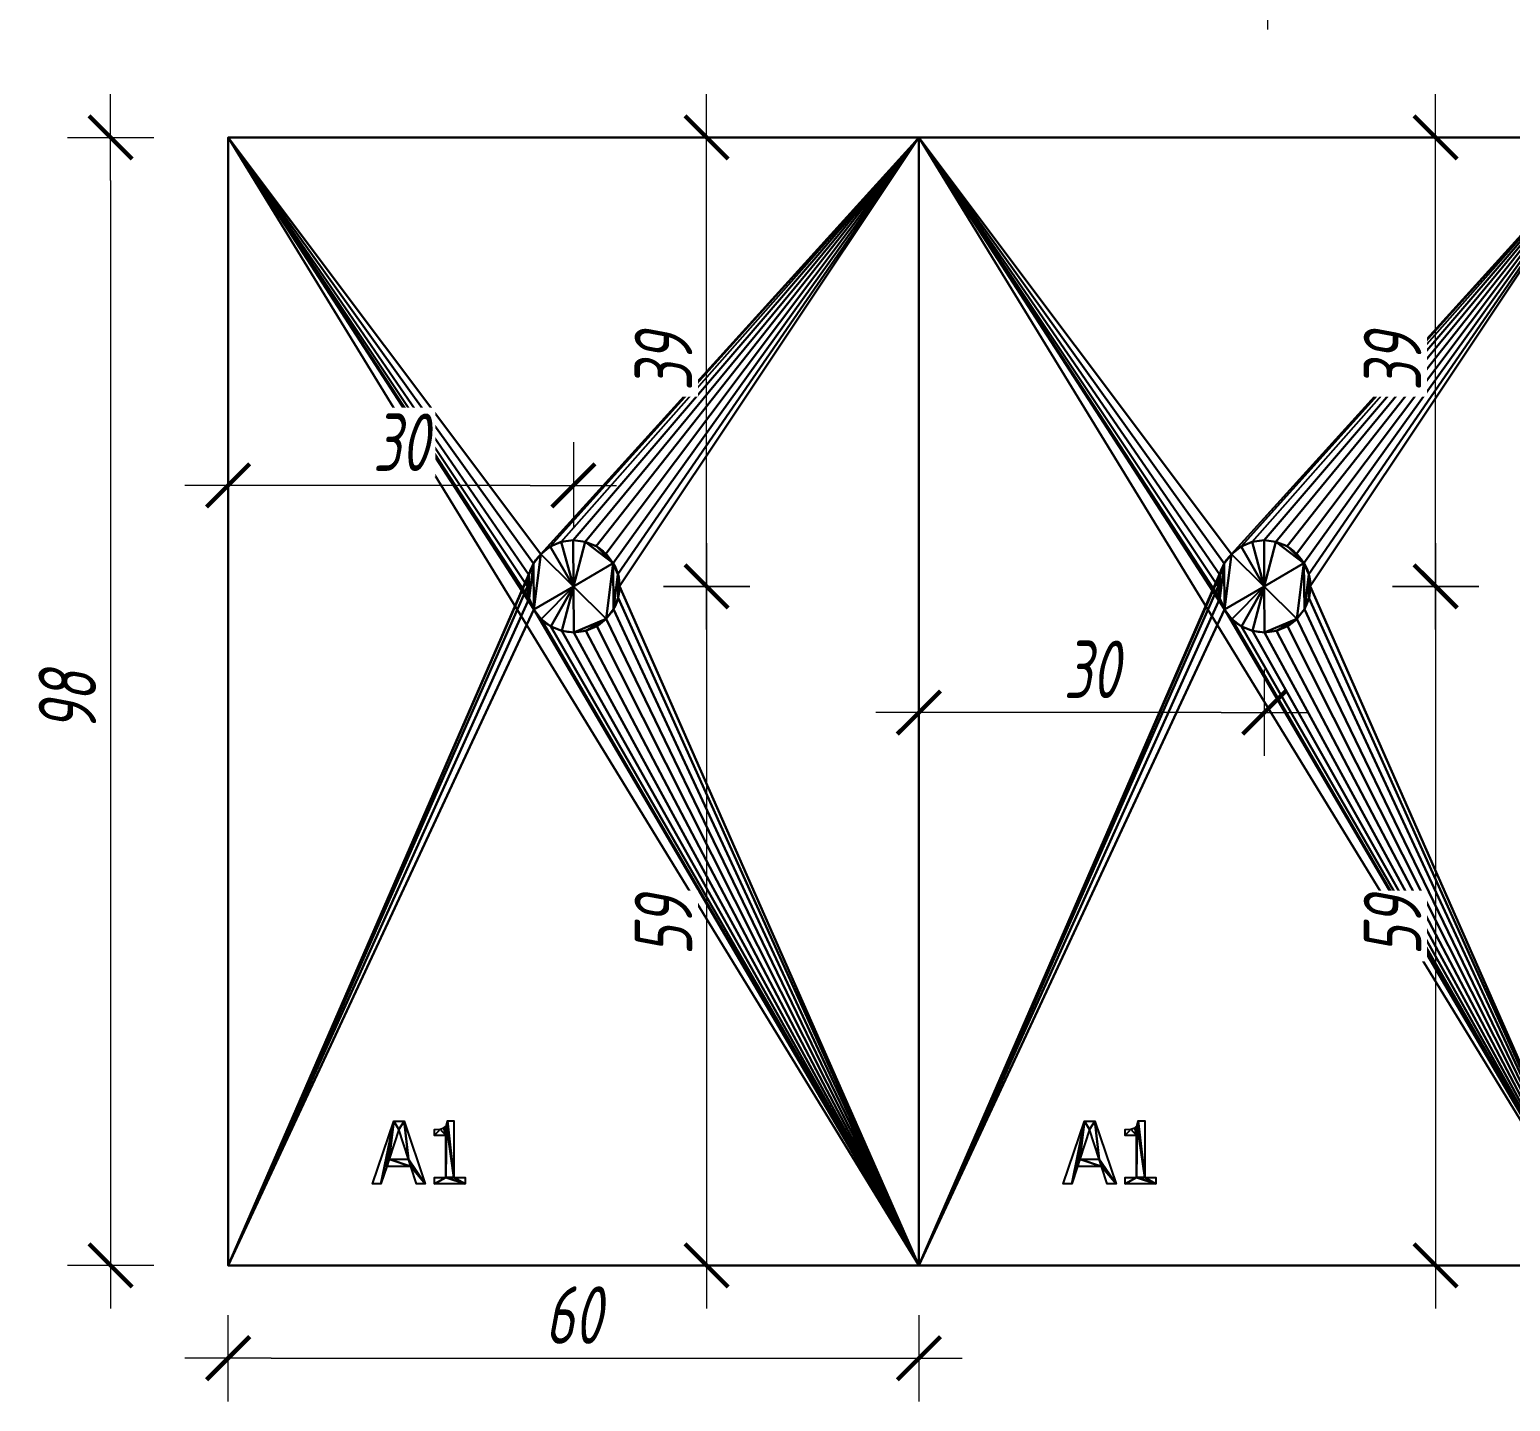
# Model space of a CAD drawing. Header units: millimetres. Extents: x -1744 to 115246, y -1744 to 70845.
# Drawn here: x 114182.9 to 114311.5, y 70539.1 to 70658.3 of the extents above; entities that cross this region are included whole.
import ezdxf

# ---------------------------------------------------------------- set-up
doc = ezdxf.new("R2010")
doc.units = ezdxf.units.MM
doc.header["$LTSCALE"] = 400
doc.layers.get('0').update_dxf_attribs({"lineweight": 0})
doc.layers.get('Defpoints').update_dxf_attribs({"lineweight": 0})
doc.layers.add('widok', color=3, linetype='Continuous', lineweight=25)
doc.layers.add('wymiary', color=9, linetype='Continuous', lineweight=0)
doc.styles.add('0.7', font='isocpeui.ttf', dxfattribs={"width": 0.7})
doc.dimstyles.new('1do1_MadziCAD', dxfattribs={"dimscale": 2.5, "dimtxt": 2, "dimasz": 1.5, "dimexe": 1.5, "dimexo": 1, "dimgap": 0.5, "dimtad": 1, "dimdec": 1, "dimrnd": 0.1, "dimzin": 12, "dimtxsty": '0.7', "dimblk": 'MadziCAD_znacznik', "dimcen": 2, "dimdle": 1.5, "dimse1": 1, "dimse2": 1, "dimclrd": 256, "dimclre": 256, "dimclrt": 2, "dimadec": 1, "dimazin": 3, "dimtfac": 1, "dimtdec": 1, "dimtix": 1, "dimtmove": 2, "dimatfit": 3, "dimldrblk": 'MadziCAD_strzalka_linii_odniesienia', "dimfxl": 0, "dimtvp": 1, "dimtolj": 1, "dimtzin": 0, "dimlwd": -1, "dimlwe": 25, "dimarcsym": 0})

# ---------------------------------------------------------------- blocks, each defined once
blk = doc.blocks.new('A1_2')
for p, q in [((-0.16, 0, 0.12), (7.85, 23.77, 0.12)), ((7.85, 23.77, 0.12), (11.75, 23.77, 0.12)), ((11.75, 23.77, 0.12), (19.76, 0, 0.12)), ((28.11, 23.85, 0.12), (30.59, 23.85, 0.12)), ((30.59, 23.85, 0.12), (30.59, 2.43, 0.12)), ((9.72, 20.55, 0.12), (6.07, 9.34, 0.12)), ((13.39, 9.34, 0.12), (9.72, 20.55, 0.12)), ((23.21, 18.36, 0.12), (23.21, 20.53, 0.12)), ((27.52, 18.36, 0.12), (23.21, 18.36, 0.12)), ((27.52, 2.43, 0.12), (27.52, 18.36, 0.12)), ((5.19, 6.64, 0.12), (3.03, 0, 0.12)), ((14.27, 6.64, 0.12), (5.19, 6.64, 0.12)), ((6.07, 9.34, 0.12), (13.39, 9.34, 0.12)), ((16.43, 0, 0.12), (14.27, 6.64, 0.12)), ((3.03, 0, 0.12), (-0.16, 0, 0.12)), ((19.76, 0, 0.12), (16.43, 0, 0.12)), ((23.21, 0, 0.12), (23.21, 2.43, 0.12)), ((23.21, 2.43, 0.12), (27.52, 2.43, 0.12)), ((34.8, 0, 0.12), (23.21, 0, 0.12)), ((30.59, 2.43, 0.12), (34.8, 2.43, 0.12)), ((34.8, 2.43, 0.12), (34.8, 0, 0.12))]:
    blk.add_line(p, q)
for points in [[(27.33, 21.65, 0.12), (27.72, 22.23, 0.12), (28.11, 23.85, 0.12)], [(23.21, 20.53, 0.12), (25.33, 20.7, 0.12), (26.81, 21.22, 0.12), (27.33, 21.65, 0.12)]]:
    blk.add_polyline3d(points)
mesh = blk.add_polyface()
corners = [(7.85, 23.77, 0.12), (3.03, 0, 0.12), (-0.16, 0, 0.12), (5.19, 6.64, 0.12), (6.07, 9.34, 0.12), (9.72, 20.55, 0.12), (11.75, 23.77, 0.12), (13.39, 9.34, 0.12), (19.76, 0, 0.12), (14.27, 6.64, 0.12), (16.43, 0, 0.12)]
mesh.append_faces([[corners[k] for k in face] for face in [(0, 1, 2), (9, 8, 10)]], dxfattribs={"vtx0": -1})
mesh.append_faces([[corners[k] for k in face] for face in [(1, 0, 3), (4, 0, 5), (5, 6, 7)]], dxfattribs={"vtx0": -1, "vtx1": -1})
mesh.append_faces([[corners[k] for k in face] for face in [(3, 0, 4), (7, 8, 9)]], dxfattribs={"vtx0": -1, "vtx1": -1, "vtx2": -1})
mesh.append_faces([[corners[k] for k in face] for face in [(5, 0, 6), (7, 6, 8), (4, 9, 3), (9, 4, 7)]], dxfattribs={"vtx0": -1, "vtx2": -1})
mesh = blk.add_polyface()
corners = [(25.33, 20.7, 0.12), (23.21, 18.36, 0.12), (23.21, 20.53, 0.12), (27.52, 18.36, 0.12), (26.81, 21.22, 0.12), (27.33, 21.65, 0.12), (27.72, 22.23, 0.12), (27.52, 2.43, 0.12), (23.21, 0, 0.12), (23.21, 2.43, 0.12), (34.8, 0, 0.12), (30.59, 2.43, 0.12), (28.11, 23.85, 0.12), (30.59, 23.85, 0.12), (34.8, 2.43, 0.12)]
mesh.append_faces([[corners[k] for k in face] for face in [(0, 1, 2), (7, 8, 9), (11, 12, 13), (10, 11, 14)]], dxfattribs={"vtx0": -1})
mesh.append_faces([[corners[k] for k in face] for face in [(1, 0, 3), (3, 6, 7), (8, 7, 10)]], dxfattribs={"vtx0": -1, "vtx1": -1})
mesh.append_faces([[corners[k] for k in face] for face in [(10, 7, 11), (11, 7, 6)]], dxfattribs={"vtx0": -1, "vtx1": -1, "vtx2": -1})
mesh.append_faces([[corners[k] for k in face] for face in [(3, 0, 4), (3, 4, 5), (3, 5, 6), (11, 6, 12)]], dxfattribs={"vtx0": -1, "vtx2": -1})
blk = doc.blocks.new('Component_94')
for p, q in [((60, 83), (0, 83)), ((0, 83), (0, -15)), ((0, 83, 18), (0, -15, 18)), ((0, 83, 18), (0, 83)), ((60, 83, 18), (0, 83, 18)), ((27.16, 46.81, 18), (30, 44, 18)), ((27.16, 46.81), (30, 44)), ((33.45, 46.02, 18), (30, 44, 18)), ((33.45, 46.02), (30, 44)), ((30, 44, 18), (26.55, 41.98, 18)), ((30, 44), (26.55, 41.98)), ((30, 44, 18), (32.84, 41.19, 18)), ((30, 44), (32.84, 41.19))]:
    blk.add_line(p, q)
at = {"color": 31, "true_color": 0xf0c37a}
for p, q in [((60, -15), (60, 83)), ((60, 83, 18), (60, 83)), ((60, -15, 18), (60, 83, 18)), ((0, -15, 18), (60, -15, 18)), ((0, -15, 18), (0, -15)), ((0, -15), (60, -15)), ((60, -15, 18), (60, -15))]:
    blk.add_line(p, q, dxfattribs=at)
at = {"extrusion": (5.61591e-17, 5.72497e-18, -1)}
for centre in [(-30, 44, -18), (-30, 44)]:
    blk.add_arc(centre, 4, 44.6656, 149.6656, dxfattribs=at)
at = {"extrusion": (1.11706e-16, 6.00645e-17, -1)}
for centre in [(-30, 44, -18), (-30, 44)]:
    blk.add_arc(centre, 4, 329.6656, 44.6656, dxfattribs=at)
at = {"extrusion": (1.21224e-16, 4.37982e-17, -1)}
for centre in [(-30, 44, -18), (-30, 44)]:
    blk.add_arc(centre, 4, 149.6656, 224.6656, dxfattribs=at)
at = {"extrusion": (1.07347e-16, 5.75141e-17, -1)}
for centre in [(-30, 44, -18), (-30, 44)]:
    blk.add_arc(centre, 4, 224.6656, 329.6656, dxfattribs=at)
at = {"xscale": 0.23, "yscale": 0.23, "rotation": 360}
blk.add_blockref('A1_2', (12.58, -7.92, 18), dxfattribs=at)
mesh = blk.add_polyface()
corners = [(60, -15, 18), (0, 83, 18), (0, -15, 18), (26.55, 41.98, 18), (26.14, 42.94, 18), (26, 43.98, 18), (27.19, 41.16, 18), (28.02, 40.52, 18), (28.99, 40.13, 18), (30.02, 40, 18), (31.06, 40.14, 18), (32.02, 40.55, 18), (32.84, 41.19, 18), (33.48, 42.02, 18), (33.87, 42.99, 18), (34, 44.02, 18), (27.16, 46.81, 18), (60, 83, 18), (26.52, 45.98, 18), (26.13, 45.01, 18), (27.98, 47.45, 18), (28.94, 47.86, 18), (29.98, 48, 18), (31.01, 47.87, 18), (31.98, 47.48, 18), (32.81, 46.84, 18), (33.45, 46.02, 18), (33.86, 45.06, 18)]
mesh.append_faces([[corners[k] for k in face] for face in [(0, 1, 2)]], dxfattribs={"vtx0": -1})
mesh.append_faces([[corners[k] for k in face] for face in [(3, 0, 6), (6, 0, 7), (7, 0, 8), (8, 0, 9), (9, 0, 10), (10, 0, 11), (11, 0, 12), (12, 0, 13), (13, 0, 14), (14, 0, 15), (1, 16, 17), (16, 1, 18), (18, 1, 19), (19, 1, 5), (17, 15, 0)]], dxfattribs={"vtx0": -1, "vtx1": -1})
mesh.append_faces([[corners[k] for k in face] for face in [(1, 0, 3)]], dxfattribs={"vtx0": -1, "vtx1": -1, "vtx2": -1})
mesh.append_faces([[corners[k] for k in face] for face in [(1, 3, 4), (1, 4, 5), (17, 16, 20), (17, 20, 21), (17, 21, 22), (17, 22, 23), (17, 23, 24), (17, 24, 25), (17, 25, 26), (17, 26, 27), (17, 27, 15)]], dxfattribs={"vtx0": -1, "vtx2": -1})
mesh = blk.add_polyface()
corners = [(0, 83, 18), (60, 83), (0, 83), (60, 83, 18)]
mesh.append_faces([[corners[k] for k in face] for face in [(0, 1, 2), (1, 0, 3)]], dxfattribs={"vtx0": -1})
mesh = blk.add_polyface()
corners = [(0, 83, 18), (0, -15), (0, -15, 18), (0, 83)]
mesh.append_faces([[corners[k] for k in face] for face in [(0, 1, 2), (1, 0, 3)]], dxfattribs={"vtx0": -1})
mesh = blk.add_polyface()
corners = [(0, 83), (26.52, 45.98), (0, -15), (27.16, 46.81), (60, 83), (26.13, 45.01), (26, 43.98), (27.98, 47.45), (28.94, 47.86), (29.98, 48), (31.01, 47.87), (31.98, 47.48), (32.81, 46.84), (33.45, 46.02), (33.86, 45.06), (34, 44.02), (26.55, 41.98), (60, -15), (26.14, 42.94), (27.19, 41.16), (28.02, 40.52), (28.99, 40.13), (30.02, 40), (31.06, 40.14), (32.02, 40.55), (32.84, 41.19), (33.48, 42.02), (33.87, 42.99)]
mesh.append_faces([[corners[k] for k in face] for face in [(0, 1, 2), (1, 0, 3), (3, 4, 7), (7, 4, 8), (8, 4, 9), (9, 4, 10), (10, 4, 11), (11, 4, 12), (12, 4, 13), (13, 4, 14), (14, 4, 15), (2, 16, 17), (16, 2, 18), (18, 2, 6), (17, 15, 4)]], dxfattribs={"vtx0": -1, "vtx1": -1})
mesh.append_faces([[corners[k] for k in face] for face in [(3, 0, 4), (2, 1, 5), (2, 5, 6), (17, 16, 19), (17, 19, 20), (17, 20, 21), (17, 21, 22), (17, 22, 23), (17, 23, 24), (17, 24, 25), (17, 25, 26), (17, 26, 27), (17, 27, 15)]], dxfattribs={"vtx0": -1, "vtx2": -1})
at = {"color": 31, "true_color": 0xf0c37a}
mesh = blk.add_polyface(dxfattribs=at)
corners = [(60, 83), (60, -15, 18), (60, -15), (60, 83, 18)]
mesh.append_faces([[corners[k] for k in face] for face in [(0, 1, 2), (1, 0, 3)]], dxfattribs={"vtx0": -1, "color": 31})
mesh = blk.add_polyface(dxfattribs=at)
corners = [(30, 44, 18), (27.98, 47.45, 18), (27.16, 46.81, 18), (28.94, 47.86, 18), (29.98, 48, 18), (31.01, 47.87, 18), (33.45, 46.02, 18), (31.98, 47.48, 18), (32.81, 46.84, 18)]
mesh.append_faces([[corners[k] for k in face] for face in [(0, 1, 2), (7, 6, 8)]], dxfattribs={"vtx0": -1, "color": 31})
mesh.append_faces([[corners[k] for k in face] for face in [(1, 0, 3), (3, 0, 4), (4, 0, 5), (5, 6, 7)]], dxfattribs={"vtx0": -1, "vtx1": -1, "color": 31})
mesh.append_faces([[corners[k] for k in face] for face in [(5, 0, 6)]], dxfattribs={"vtx0": -1, "vtx2": -1, "color": 31})
mesh = blk.add_polyface(dxfattribs=at)
corners = [(30, 44), (27.98, 47.45), (27.16, 46.81), (28.94, 47.86), (29.98, 48), (31.01, 47.87), (33.45, 46.02), (31.98, 47.48), (32.81, 46.84)]
mesh.append_faces([[corners[k] for k in face] for face in [(0, 1, 2), (7, 6, 8)]], dxfattribs={"vtx0": -1, "color": 31})
mesh.append_faces([[corners[k] for k in face] for face in [(1, 0, 3), (3, 0, 4), (4, 0, 5), (5, 6, 7)]], dxfattribs={"vtx0": -1, "vtx1": -1, "color": 31})
mesh.append_faces([[corners[k] for k in face] for face in [(5, 0, 6)]], dxfattribs={"vtx0": -1, "vtx2": -1, "color": 31})
mesh = blk.add_polyface(dxfattribs=at)
corners = [(26.14, 42.94, 18), (26.13, 45.01, 18), (26, 43.98, 18), (26.52, 45.98, 18), (26.55, 41.98, 18), (27.16, 46.81, 18), (30, 44, 18)]
mesh.append_faces([[corners[k] for k in face] for face in [(0, 1, 2), (5, 4, 6)]], dxfattribs={"vtx0": -1, "color": 31})
mesh.append_faces([[corners[k] for k in face] for face in [(1, 0, 3), (3, 4, 5)]], dxfattribs={"vtx0": -1, "vtx1": -1, "color": 31})
mesh.append_faces([[corners[k] for k in face] for face in [(3, 0, 4)]], dxfattribs={"vtx0": -1, "vtx2": -1, "color": 31})
mesh = blk.add_polyface(dxfattribs=at)
corners = [(26.14, 42.94), (26.13, 45.01), (26, 43.98), (26.52, 45.98), (26.55, 41.98), (27.16, 46.81), (30, 44)]
mesh.append_faces([[corners[k] for k in face] for face in [(0, 1, 2), (5, 4, 6)]], dxfattribs={"vtx0": -1, "color": 31})
mesh.append_faces([[corners[k] for k in face] for face in [(1, 0, 3), (3, 4, 5)]], dxfattribs={"vtx0": -1, "vtx1": -1, "color": 31})
mesh.append_faces([[corners[k] for k in face] for face in [(3, 0, 4)]], dxfattribs={"vtx0": -1, "vtx2": -1, "color": 31})
mesh = blk.add_polyface(dxfattribs=at)
corners = [(32.84, 41.19, 18), (33.45, 46.02, 18), (30, 44, 18), (33.48, 42.02, 18), (33.86, 45.06, 18), (33.87, 42.99, 18), (34, 44.02, 18)]
mesh.append_faces([[corners[k] for k in face] for face in [(0, 1, 2), (4, 5, 6)]], dxfattribs={"vtx0": -1, "color": 31})
mesh.append_faces([[corners[k] for k in face] for face in [(1, 3, 4)]], dxfattribs={"vtx0": -1, "vtx1": -1, "color": 31})
mesh.append_faces([[corners[k] for k in face] for face in [(1, 0, 3), (4, 3, 5)]], dxfattribs={"vtx0": -1, "vtx2": -1, "color": 31})
mesh = blk.add_polyface(dxfattribs=at)
corners = [(32.84, 41.19), (33.45, 46.02), (30, 44), (33.48, 42.02), (33.86, 45.06), (33.87, 42.99), (34, 44.02)]
mesh.append_faces([[corners[k] for k in face] for face in [(0, 1, 2), (4, 5, 6)]], dxfattribs={"vtx0": -1, "color": 31})
mesh.append_faces([[corners[k] for k in face] for face in [(1, 3, 4)]], dxfattribs={"vtx0": -1, "vtx1": -1, "color": 31})
mesh.append_faces([[corners[k] for k in face] for face in [(1, 0, 3), (4, 3, 5)]], dxfattribs={"vtx0": -1, "vtx2": -1, "color": 31})
mesh = blk.add_polyface(dxfattribs=at)
corners = [(27.19, 41.16, 18), (30, 44, 18), (26.55, 41.98, 18), (28.02, 40.52, 18), (28.99, 40.13, 18), (30.02, 40, 18), (32.84, 41.19, 18), (31.06, 40.14, 18), (32.02, 40.55, 18)]
mesh.append_faces([[corners[k] for k in face] for face in [(0, 1, 2), (6, 7, 8)]], dxfattribs={"vtx0": -1, "color": 31})
mesh.append_faces([[corners[k] for k in face] for face in [(1, 5, 6)]], dxfattribs={"vtx0": -1, "vtx1": -1, "color": 31})
mesh.append_faces([[corners[k] for k in face] for face in [(1, 0, 3), (1, 3, 4), (1, 4, 5), (6, 5, 7)]], dxfattribs={"vtx0": -1, "vtx2": -1, "color": 31})
mesh = blk.add_polyface(dxfattribs=at)
corners = [(27.19, 41.16), (30, 44), (26.55, 41.98), (28.02, 40.52), (28.99, 40.13), (30.02, 40), (32.84, 41.19), (31.06, 40.14), (32.02, 40.55)]
mesh.append_faces([[corners[k] for k in face] for face in [(0, 1, 2), (6, 7, 8)]], dxfattribs={"vtx0": -1, "color": 31})
mesh.append_faces([[corners[k] for k in face] for face in [(1, 5, 6)]], dxfattribs={"vtx0": -1, "vtx1": -1, "color": 31})
mesh.append_faces([[corners[k] for k in face] for face in [(1, 0, 3), (1, 3, 4), (1, 4, 5), (6, 5, 7)]], dxfattribs={"vtx0": -1, "vtx2": -1, "color": 31})
mesh = blk.add_polyface(dxfattribs=at)
corners = [(60, -15, 18), (0, -15), (60, -15), (0, -15, 18)]
mesh.append_faces([[corners[k] for k in face] for face in [(0, 1, 2), (1, 0, 3)]], dxfattribs={"vtx0": -1, "color": 31})
blk = doc.blocks.new('Component_92')
for p, q in [((0, 0, 30), (0, 0)), ((0, 0, 87.4), (0, 0, 30))]:
    blk.add_line(p, q)
blk = doc.blocks.new('Component_95')
blk.add_blockref('Component_92', (29.92, 106.6))
blk = doc.blocks.new('MadziCAD_znacznik')
for p, q in [((0, 1), (0, -1)), ((-1, 0), (1, 0))]:
    blk.add_line(p, q)
at = {"const_width": 0.1}
blk.add_lwpolyline([(0.5, 0.5), (-0.5, -0.5)], dxfattribs=at)
blk = doc.blocks.new('*D39')
at = {"layer": 'Defpoints', "color": 0}
for p in [(114200.13, 70550.88, -2964.71), (114260.13, 70550.88, -2982.71), (114260.13, 70542.82)]:
    blk.add_point(p, dxfattribs=at)
at = {"layer": 'wymiary'}
blk.add_line((114203.88, 70542.82), (114256.38, 70542.82), dxfattribs=at)
at = {"layer": 'wymiary', "xscale": 3.75, "yscale": 3.75, "zscale": 3.75, "rotation": 180}
blk.add_blockref('MadziCAD_znacznik', (114200.13, 70542.82), dxfattribs=at)
at = {"layer": 'wymiary', "xscale": 3.75, "yscale": 3.75, "zscale": 3.75}
blk.add_blockref('MadziCAD_znacznik', (114260.13, 70542.82), dxfattribs=at)
at = {"layer": 'wymiary', "color": 2, "insert": (114230.13, 70546.57), "char_height": 5, "attachment_point": 5, "style": '0.7', "bg_fill": 3, "box_fill_scale": 1.1, "bg_fill_color": 256, "bg_fill_true_color": 13158600, "bg_fill_transparency": 3593068}
blk.add_mtext('\\A1;60', dxfattribs=at)
blk = doc.blocks.new('MadziCAD_strzalka_linii_odniesienia')
blk.add_solid([(-2, 0.333333), (0, 0), (-2, -0.333333)])
blk = doc.blocks.new('*D40')
at = {"layer": 'Defpoints', "color": 0}
for p in [(114200.13, 70648.88, -2964.71), (114189.92, 70550.88), (114200.13, 70550.88, -2964.71)]:
    blk.add_point(p, dxfattribs=at)
at = {"layer": 'wymiary'}
blk.add_line((114189.92, 70645.13), (114189.92, 70554.63), dxfattribs=at)
at = {"layer": 'wymiary', "xscale": 3.75, "yscale": 3.75, "zscale": 3.75}
for p, rotation in [((114189.92, 70648.88), 90), ((114189.92, 70550.88), 270)]:
    blk.add_blockref('MadziCAD_znacznik', p, dxfattribs=dict(at, rotation=rotation))
at = {"layer": 'wymiary', "color": 2, "insert": (114186.17, 70599.88), "char_height": 5, "attachment_point": 5, "rotation": 90, "style": '0.7', "bg_fill": 3, "box_fill_scale": 1.1, "bg_fill_color": 256, "bg_fill_true_color": 13158600, "bg_fill_transparency": 3593068}
blk.add_mtext('\\A1;98', dxfattribs=at)
blk = doc.blocks.new('*D41')
at = {"layer": 'Defpoints', "color": 0}
for p in [(114200.13, 70618.65), (114200.13, 70609.88, -2964.71), (114230.13, 70609.88, -2964.71)]:
    blk.add_point(p, dxfattribs=at)
at = {"layer": 'wymiary'}
blk.add_line((114226.38, 70618.65), (114203.88, 70618.65), dxfattribs=at)
at = {"layer": 'wymiary', "xscale": 3.75, "yscale": 3.75, "zscale": 3.75, "rotation": 180}
blk.add_blockref('MadziCAD_znacznik', (114200.13, 70618.65), dxfattribs=at)
at = {"layer": 'wymiary', "xscale": 3.75, "yscale": 3.75, "zscale": 3.75}
blk.add_blockref('MadziCAD_znacznik', (114230.13, 70618.65), dxfattribs=at)
at = {"layer": 'wymiary', "color": 2, "insert": (114215.13, 70622.4), "char_height": 5, "attachment_point": 5, "style": '0.7', "bg_fill": 3, "box_fill_scale": 1.1, "bg_fill_color": 256, "bg_fill_true_color": 13158600, "bg_fill_transparency": 3581772}
blk.add_mtext('\\A1;30', dxfattribs=at)
blk = doc.blocks.new('*D42')
at = {"layer": 'Defpoints', "color": 0}
for p in [(114230.13, 70648.88, -2964.71), (114241.69, 70648.88), (114230.13, 70609.88, -2964.71)]:
    blk.add_point(p, dxfattribs=at)
at = {"layer": 'wymiary'}
blk.add_line((114241.69, 70613.63), (114241.69, 70645.13), dxfattribs=at)
at = {"layer": 'wymiary', "xscale": 3.75, "yscale": 3.75, "zscale": 3.75}
for p, rotation in [((114241.69, 70648.88), 90), ((114241.69, 70609.88), 270)]:
    blk.add_blockref('MadziCAD_znacznik', p, dxfattribs=dict(at, rotation=rotation))
at = {"layer": 'wymiary', "color": 2, "insert": (114237.94, 70629.38), "char_height": 5, "attachment_point": 5, "rotation": 90, "style": '0.7', "bg_fill": 3, "box_fill_scale": 1.1, "bg_fill_color": 256, "bg_fill_true_color": 13158600, "bg_fill_transparency": 13944312}
blk.add_mtext('\\A1;39', dxfattribs=at)
blk = doc.blocks.new('*D43')
at = {"layer": 'Defpoints', "color": 0}
for p in [(114260.13, 70609.88, -2964.71), (114290.13, 70609.88, -2964.71), (114260.13, 70598.92)]:
    blk.add_point(p, dxfattribs=at)
at = {"layer": 'wymiary'}
blk.add_line((114286.38, 70598.92), (114263.88, 70598.92), dxfattribs=at)
at = {"layer": 'wymiary', "xscale": 3.75, "yscale": 3.75, "zscale": 3.75, "rotation": 180}
blk.add_blockref('MadziCAD_znacznik', (114260.13, 70598.92), dxfattribs=at)
at = {"layer": 'wymiary', "xscale": 3.75, "yscale": 3.75, "zscale": 3.75}
blk.add_blockref('MadziCAD_znacznik', (114290.13, 70598.92), dxfattribs=at)
at = {"layer": 'wymiary', "color": 2, "insert": (114275.13, 70602.67), "char_height": 5, "attachment_point": 5, "style": '0.7', "bg_fill": 3, "box_fill_scale": 1.1, "bg_fill_color": 256, "bg_fill_true_color": 13158600, "bg_fill_transparency": 13944312}
blk.add_mtext('\\A1;30', dxfattribs=at)
blk = doc.blocks.new('*D44')
at = {"layer": 'Defpoints', "color": 0}
for p in [(114260.13, 70648.88, -2964.71), (114305.02, 70648.88), (114290.13, 70609.88, -2964.71)]:
    blk.add_point(p, dxfattribs=at)
at = {"layer": 'wymiary'}
blk.add_line((114305.02, 70613.63), (114305.02, 70645.13), dxfattribs=at)
at = {"layer": 'wymiary', "xscale": 3.75, "yscale": 3.75, "zscale": 3.75}
for p, rotation in [((114305.02, 70648.88), 90), ((114305.02, 70609.88), 270)]:
    blk.add_blockref('MadziCAD_znacznik', p, dxfattribs=dict(at, rotation=rotation))
at = {"layer": 'wymiary', "color": 2, "insert": (114301.27, 70629.38), "char_height": 5, "attachment_point": 5, "rotation": 90, "style": '0.7', "bg_fill": 3, "box_fill_scale": 1.1, "bg_fill_color": 256, "bg_fill_true_color": 13158600, "bg_fill_transparency": 0}
blk.add_mtext('\\A1;39', dxfattribs=at)
blk = doc.blocks.new('*D51')
at = {"layer": 'Defpoints', "color": 0}
for p in [(114290.13, 70609.88, -2964.71), (114305.02, 70550.88), (114320.13, 70550.88, -2964.71)]:
    blk.add_point(p, dxfattribs=at)
at = {"layer": 'wymiary'}
blk.add_line((114305.02, 70606.13), (114305.02, 70554.63), dxfattribs=at)
at = {"layer": 'wymiary', "xscale": 3.75, "yscale": 3.75, "zscale": 3.75}
for p, rotation in [((114305.02, 70609.88), 90), ((114305.02, 70550.88), 270)]:
    blk.add_blockref('MadziCAD_znacznik', p, dxfattribs=dict(at, rotation=rotation))
at = {"layer": 'wymiary', "color": 2, "insert": (114301.27, 70580.38), "char_height": 5, "attachment_point": 5, "rotation": 90, "style": '0.7', "bg_fill": 3, "box_fill_scale": 1.1, "bg_fill_color": 256, "bg_fill_true_color": 13158600, "bg_fill_transparency": 0}
blk.add_mtext('\\A1;59', dxfattribs=at)
blk = doc.blocks.new('*D52')
at = {"layer": 'Defpoints', "color": 0}
for p in [(114230.13, 70609.88, -2964.71), (114230.13, 70550.88, -2982.71), (114241.69, 70550.88)]:
    blk.add_point(p, dxfattribs=at)
at = {"layer": 'wymiary'}
blk.add_line((114241.69, 70606.13), (114241.69, 70554.63), dxfattribs=at)
at = {"layer": 'wymiary', "xscale": 3.75, "yscale": 3.75, "zscale": 3.75}
for p, rotation in [((114241.69, 70609.88), 90), ((114241.69, 70550.88), 270)]:
    blk.add_blockref('MadziCAD_znacznik', p, dxfattribs=dict(at, rotation=rotation))
at = {"layer": 'wymiary', "color": 2, "insert": (114237.94, 70580.38), "char_height": 5, "attachment_point": 5, "rotation": 90, "style": '0.7', "bg_fill": 3, "box_fill_scale": 1.1, "bg_fill_color": 256, "bg_fill_true_color": 13158600, "bg_fill_transparency": 13944828}
blk.add_mtext('\\A1;59', dxfattribs=at)

msp = doc.modelspace()

# ---------------------------------------------------------------- block references
at = {"extrusion": (0.016391, 0.952114, 0.305303), "rotation": 224.5797492879635}
msp.add_blockref('Component_95', (-113110.754, -25222.831, 68138.09), dxfattribs=at)
at = {"layer": 'widok'}
for p in [(114200.133, 70565.881, -2982.707), (114260.133, 70565.881, -2982.707)]:
    msp.add_blockref('Component_94', p, dxfattribs=at)

# ---------------------------------------------------------------- next in the draw order: dimensions: what is measured, and where the dimension line sits
at = {"layer": 'wymiary'}
for base, p1, p2, picture, middle in [((114260.133, 70598.917), (114290.133, 70609.881, -2964.707), (114260.133, 70609.881, -2964.707), '*D43', (114275.133, 70602.667)), ((114260.133, 70542.821), (114200.133, 70550.881, -2964.707), (114260.133, 70550.881, -2982.707), '*D39', (114230.133, 70546.571))]:
    dim = msp.add_linear_dim(base=base, p1=p1, p2=p2, dimstyle='1do1_MadziCAD', dxfattribs=at)
    dim.commit()
    dim.dimension.update_dxf_attribs({"geometry": picture, "text_midpoint": middle})

# ---------------------------------------------------------------- next in the draw order: dimensions: what is measured, and where the dimension line sits
for base, p1, p2, picture, middle in [((114189.919, 70550.881), (114200.133, 70648.881, -2964.707), (114200.133, 70550.881, -2964.707), '*D40', (114186.169, 70599.881)), ((114305.019, 70648.881), (114290.133, 70609.881, -2964.707), (114260.133, 70648.881, -2964.707), '*D44', (114301.269, 70629.381))]:
    dim = msp.add_linear_dim(base=base, p1=p1, p2=p2, angle=90, dimstyle='1do1_MadziCAD', dxfattribs=at)
    dim.commit()
    dim.dimension.update_dxf_attribs({"geometry": picture, "text_midpoint": middle})

# ---------------------------------------------------------------- next in the draw order: dimensions: what is measured, and where the dimension line sits
dim = msp.add_linear_dim(base=(114200.133, 70618.65), p1=(114230.133, 70609.881, -2964.707), p2=(114200.133, 70609.881, -2964.707), dimstyle='1do1_MadziCAD', dxfattribs=at)
dim.commit()
dim.dimension.update_dxf_attribs({"geometry": '*D41', "text_midpoint": (114215.133, 70622.4)})
dim = msp.add_linear_dim(base=(114305.019, 70550.881), p1=(114290.133, 70609.881, -2964.707), p2=(114320.133, 70550.881, -2964.707), angle=90, dimstyle='1do1_MadziCAD', dxfattribs=at)
dim.commit()
dim.dimension.update_dxf_attribs({"geometry": '*D51', "text_midpoint": (114301.269, 70580.381)})

# ---------------------------------------------------------------- next in the draw order: dimensions: what is measured, and where the dimension line sits
dim = msp.add_linear_dim(base=(114241.695, 70648.881), p1=(114230.133, 70609.881, -2964.707), p2=(114230.133, 70648.881, -2964.707), angle=90, dimstyle='1do1_MadziCAD', dxfattribs=at)
dim.commit()
dim.dimension.update_dxf_attribs({"geometry": '*D42', "text_midpoint": (114237.945, 70629.381)})

# ---------------------------------------------------------------- next in the draw order: dimensions: what is measured, and where the dimension line sits
dim = msp.add_linear_dim(base=(114241.695, 70550.881), p1=(114230.133, 70609.881, -2964.707), p2=(114230.133, 70550.881, -2982.707), angle=90, dimstyle='1do1_MadziCAD', dxfattribs=at)
dim.commit()
dim.dimension.update_dxf_attribs({"geometry": '*D52', "text_midpoint": (114237.945, 70580.381)})

doc.saveas('drawing.dxf')
